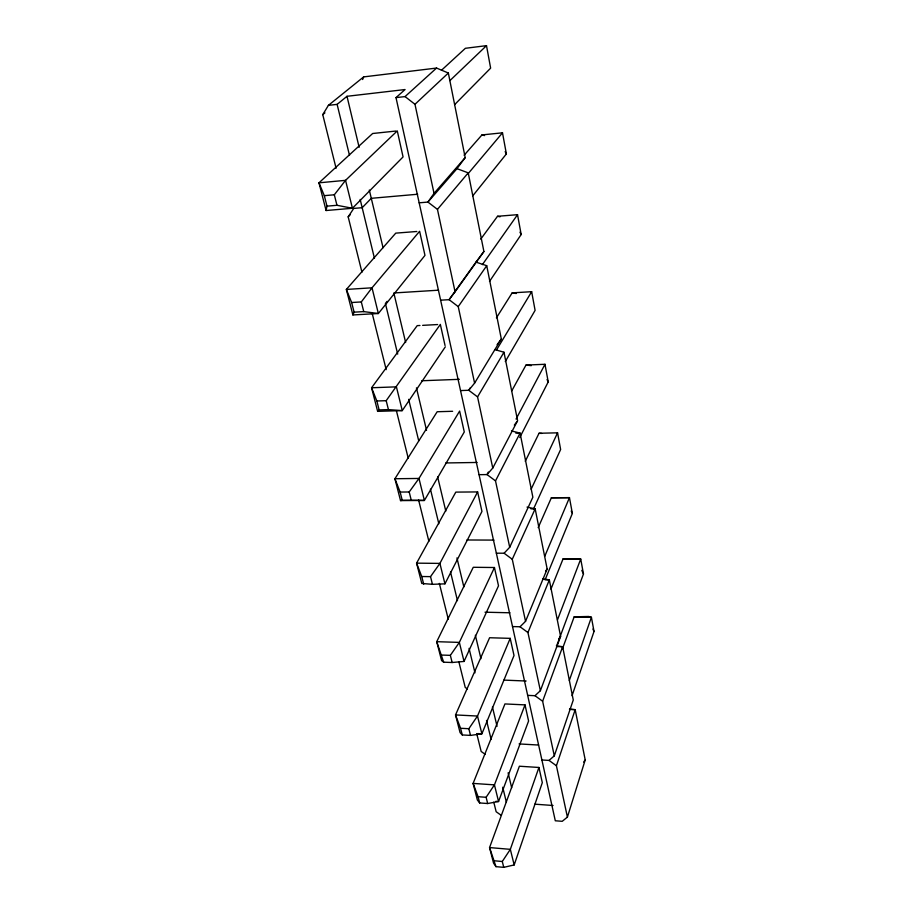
<?xml version="1.0" encoding="UTF-8"?>
<svg xmlns="http://www.w3.org/2000/svg" width="913" height="913" viewBox="0 0 913 913"><rect width="100%" height="100%" fill="white"/><g stroke="black" fill="none" stroke-linecap="round" stroke-linejoin="round"><path stroke-width="1.37" d="M324.309 195.667L334.318 194.777L345.548 180.34L397.281 130.901L403.067 156.922L352.429 208.267L326.089 210.526L326.991 206.155L324.309 195.667L318.979 182.817L372.652 133.503L395.911 131.05M336.087 168.254L322.757 114.639L328.395 105.36L337.125 104.367L346.997 96.299L405.052 89.542L396.002 97.623L555.298 820.776L562.225 821.312L567.407 817.112L585.21 759.947L575.19 709.675L569.541 709.07M567.407 817.112L556.416 765.745L575.19 709.675L569.507 709.401M541.9 759.981L549.021 760.415L554.305 755.85L573.261 700.009L562.648 646.724L556.371 645.845M514.179 864.942L542.311 782.646L538.932 767.468L519.394 766.224L489.562 847.572L493.556 863.116L495.976 866.654L503.759 867.35L514.179 864.942L510.333 849.341L538.932 767.468M572.052 695.695L594.021 631.465L591.407 617.256L588.634 616.469L574.163 616.846L562.385 648.972M569.324 680.493L591.407 617.256L574.163 616.846M554.305 755.85L542.63 701.241L562.648 646.724L557.033 646.541M556.622 645.936L583.475 573.992L580.725 559.03L563.07 558.87L550.95 589.102M527.668 695.375L534.984 695.695L540.382 690.707L560.605 636.464L549.329 579.892L542.813 578.751M525.009 704.882L494.447 784.872L486.115 797.289L487.69 803.531L498.555 801.511L528.593 721.008L525.009 704.882L504.946 703.934L473.105 783.411L477.351 799.971L479.667 802.949L487.69 803.531M557.501 619.813L580.725 559.03L563.07 558.87M362.609 79.522L363.671 76.897L436.551 68.064L448.34 73.029L465.196 157.629L456.979 168.654L427.923 202.07L419.17 202.823M540.382 690.707L527.942 632.549L549.329 579.892L545.095 579.823M545.278 579.378L572.36 513.426L569.461 497.642L551.372 497.768L538.179 527.657M512.513 626.569L520.033 626.775L525.546 621.331L547.161 568.993L535.166 508.815L527.041 507.103M510.207 638.358L477.499 716.043L468.837 728.722L470.515 735.399L481.881 733.824L514.019 655.511L510.207 638.358L489.596 637.742L455.53 714.936L460.072 732.614L462.275 734.942L470.515 735.399M544.707 556.416L569.461 497.642L551.372 497.768M351.642 302.511L361.308 301.929L372.025 287.8L419.615 231.274L424.979 255.389L378.359 313.513L352.886 314.951L354.107 312.166L351.642 302.511L346.347 289.444L395.763 233.135L416.807 231.491M525.546 621.331L512.273 559.27L535.166 508.815L530.898 508.838M464.044 661.434L498.509 585.804L494.447 567.521L473.254 567.281L436.734 641.679L441.595 660.613L443.661 662.187L452.152 662.507L464.044 661.434L459.353 642.398L494.447 567.521M533.432 509.169L560.628 449.504L557.569 432.83L539.035 433.264L525.26 461.316M496.341 553.175L504.09 553.232L509.705 547.275L532.861 497.208L520.079 433.093L511.44 430.936M531.138 489.208L557.569 432.83M444.939 583.841L481.961 511.451L477.625 491.924L455.815 492.107L416.579 563.15L421.795 583.464L432.454 584.32L444.939 583.841L439.906 563.401L477.625 491.924M519.759 437.555L548.222 381.931L544.981 364.287L525.991 365.074L511.611 391.106M509.705 547.275L495.508 480.889L520.079 433.093L515.856 433.184M479.063 474.68L487.028 474.577L492.769 468.049L517.614 420.71L503.976 352.224L494.96 349.633M516.062 419.09L544.981 364.287M488.352 472.067L487.028 474.577L495.508 480.889M505.3 361.548L535.098 310.386L531.663 291.692L512.17 292.868L496.398 317.872M492.769 468.049L477.556 396.893L503.976 352.224M496.546 349.896L531.663 291.692M460.529 390.57L468.746 390.273L474.6 383.106L501.328 338.985L486.732 265.694L475.981 262.134L449.093 299.681L440.614 300.183M470.218 387.865L468.746 390.273L477.556 396.893M361.947 272.211L348.173 216.838L353.73 208.426L362.187 207.696L371.294 198.315L417.675 194.241M503.759 867.35L502.287 861.495L510.333 849.341L489.562 847.572L495.976 866.654M445.327 346.826L402.268 410.599L377.628 411.352L371.58 387.763L417.207 325.633L419.934 325.485M489.505 281.421L521.175 234.527L517.534 214.681L497.528 216.29L480.752 239.115M474.6 383.106L458.246 306.631L486.732 265.694M452.152 662.507L450.349 655.351L459.353 642.398L436.734 641.679L443.661 662.187M465.196 157.629L434.029 193.373L427.923 202.07L437.453 209.374L455.073 291.795L449.093 299.681L458.246 306.631M482.384 264.644L517.534 214.681M432.454 584.32L430.525 576.639L439.906 563.401L416.579 563.15L421.738 576.514L423.7 584.172M455.073 291.795L483.901 251.509L468.232 172.865L456.979 168.654M411.272 500.256L402.245 500.313L400.134 492.061L394.918 478.743L418.976 478.446L424.397 500.45L411.272 500.256L409.195 491.981L418.976 478.446L459.627 411.078L464.283 431.975L424.397 500.45L400.533 500.598L394.918 478.743L437.179 411.74L452.62 411.284M377.628 411.352L379.123 409.903L376.841 400.99L371.58 387.763L396.413 386.85L402.268 410.599L388.447 409.617L386.188 400.681L440.34 324.412L445.042 345.513M475.981 262.134L483.901 251.509M497.083 344.692L501.328 338.985M514.327 425.116L516.792 421.806M545.62 571.059L547.161 568.993M558.916 638.712L560.605 636.464M583.624 762.081L585.21 759.947M472.672 195.941L506.384 153.932L502.504 132.819L481.961 134.919L464.112 155.256M387.089 301.358L385.4 303.458L397.691 354.118M437.453 209.374L468.232 172.865M467.673 174.2L502.504 132.819M348.173 216.838L350.147 214.829M454.708 104.561L490.635 68.144L486.503 45.65L465.379 48.298L441.458 70.278M449.915 80.606L486.503 45.65M434.029 193.373L414.981 104.299L448.34 73.029M396.002 97.623L405.052 96.584L436.551 68.064M322.757 114.639L324.937 112.858M328.395 105.36L363.671 76.897M400.533 500.598L402.245 500.313M326.991 206.155L336.965 205.288L352.429 208.267L345.548 180.34L318.979 182.817L326.089 210.526M438.548 290.197L393.834 292.97L405.634 342.501M354.107 312.166L363.751 311.607L378.359 313.513L372.025 287.8L346.347 289.444L352.886 314.951M422.651 325.348L437.624 324.549M421.76 380.755L459.319 379.329M376.841 400.99L386.188 400.681M379.123 409.903L388.447 409.617M445.772 462.959L477.134 462.457M400.134 492.061L409.195 491.981M466.897 539.982L493.967 540.097M421.738 576.514L430.525 576.639M485.02 612.201L509.968 612.783M441.835 655.055L450.349 655.351M503.908 680.105L526.116 681.018M477.784 733.596L481.881 733.824L477.499 716.043L455.53 714.936L460.574 728.277L468.837 728.722M519.098 743.924L538.59 745.042M539.035 433.264L541.58 433.424M495.896 801.317L498.555 801.511L494.447 784.872L473.105 783.411L478.081 796.707L486.115 797.289M534.835 804.17L553.038 805.494M494.481 860.799L502.287 861.495M525.991 365.074L531.286 365.645M512.17 292.868L516.302 293.518M497.528 216.29L500.027 216.803M481.961 134.919L484.563 135.592M501.237 815.343L496.158 811.737L493.773 802.173M485.362 754.458L481.162 751.456L476.712 733.573M549.021 760.415L556.416 765.745M467.41 689.018L465.242 687.455L458.817 661.628M534.984 695.695L542.63 701.241M520.033 626.775L527.942 632.549M504.09 553.232L512.273 559.27M405.052 96.584L414.981 104.299M505.151 151.615L506.384 153.932M519.965 232.176L521.175 234.527M547.047 379.534L548.222 381.931M571.218 511.006L572.36 513.426M581.798 570.363L583.475 573.992M592.914 629.046L594.021 631.465M460.574 728.277L462.275 734.942M478.081 796.707L479.667 802.949M334.318 194.777L336.965 205.288M361.308 301.929L363.751 311.607M372.093 312.965L386.188 369.639M396.379 410.599L408.248 458.326M418.553 499.776L428.87 541.249M439.358 583.418L448.306 619.368M337.125 104.367L349.485 155.347M360.179 199.433L374.456 258.322M408.659 399.358L418.713 440.808M430.445 489.174L438.822 523.742M450.508 571.926L457.47 600.64M469.054 648.367L474.988 672.847M486.526 720.425L491.137 739.462M502.721 787.223L506.373 802.265M346.997 96.299L359.14 147.313M369.32 190.052L383.049 247.708M416.442 387.865L426.542 430.297M437.635 476.86L445.795 511.132M456.934 557.9L463.85 586.945M475.365 635.265L480.946 658.695M492.438 706.982L497.049 726.314M508.119 772.809L511.679 787.771"/></g></svg>
